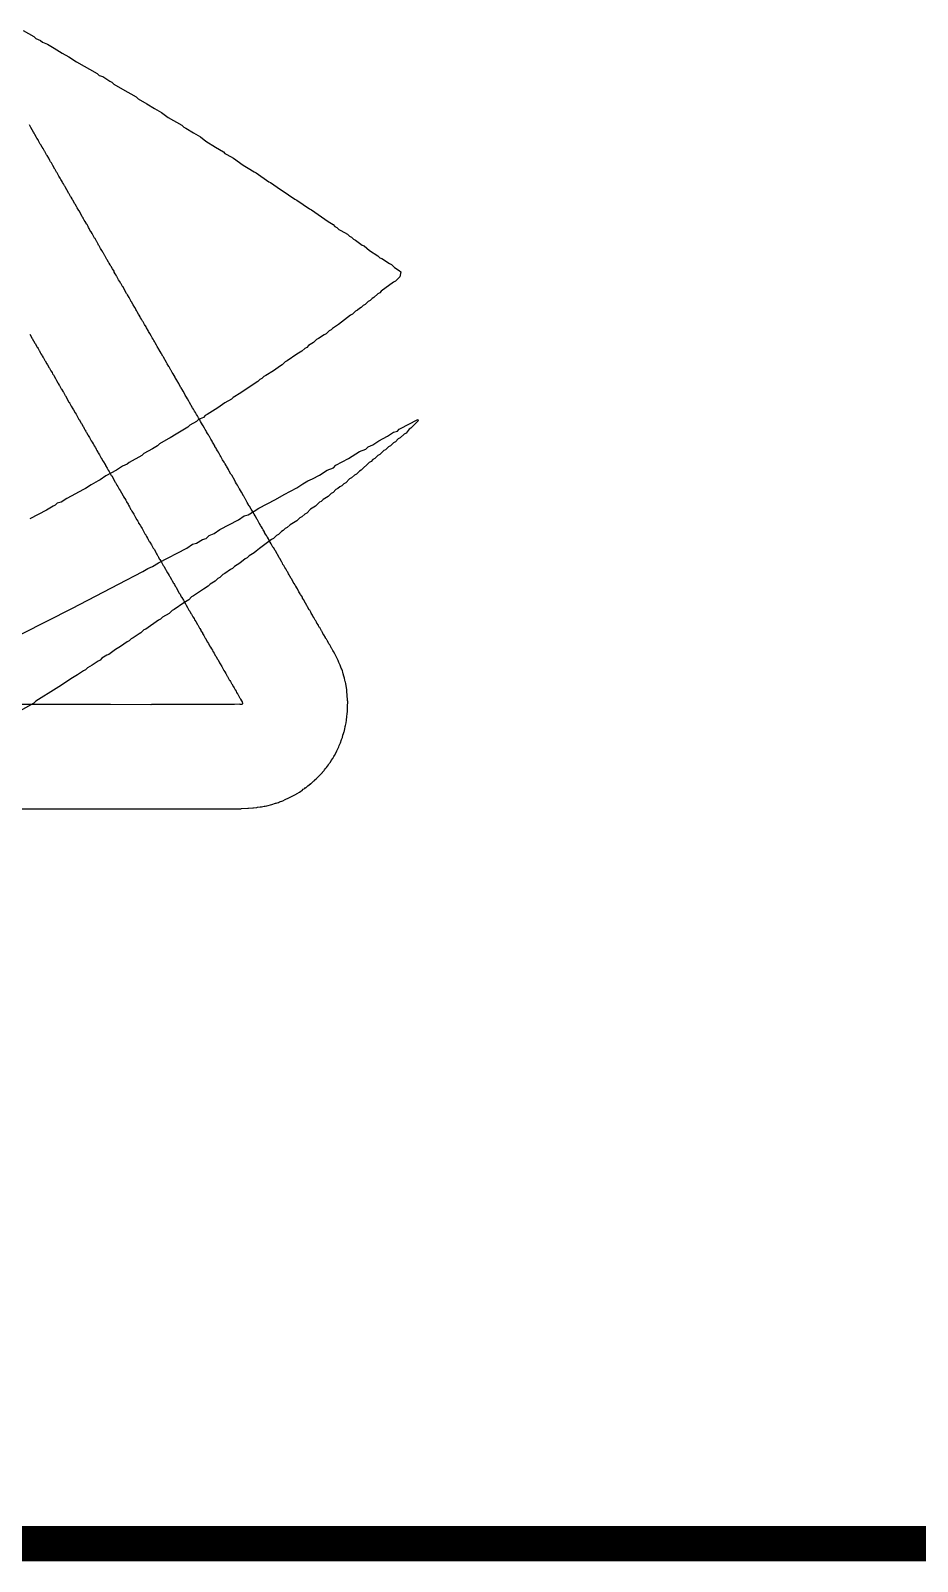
# Model space of a CAD drawing. Header units: inches. Extents: x 0 to 276, y 0 to 124.
# Drawn here: x 93.96 to 98.74, y 0.15 to 8.4 of the extents above; entities that cross this region are included whole.
import ezdxf

# ---------------------------------------------------------------- set-up
doc = ezdxf.new("R2010")
doc.units = ezdxf.units.IN
for name, color, linetype in [('Board Outline', 216, 'Continuous'), ('Bottom Overlay', 54, 'Continuous'), ('Top Overlay', 2, 'Continuous')]:
    doc.layers.add(name, color=color, linetype=linetype)

msp = doc.modelspace()

# ---------------------------------------------------------------- linework, layer by layer
at = {"layer": 'Board Outline'}
for points in [[(0.25, 0.25, 0.1905, 0.1905, 0), (109.75, 0.25, 0.1905, 0.1905, 0)], [(0.259, 0.259, 0.127, 0.127, 0), (109.741, 0.259, 0.127, 0.127, 0)]]:
    msp.add_lwpolyline(points, format="xyseb", dxfattribs=at)
at = {"layer": 'Bottom Overlay'}
for p, q in [((93.9647, 7.8772), (93.9568, 7.8919)), ((93.9714, 7.8649), (93.9647, 7.8772)), ((93.9793, 7.8525), (93.9714, 7.8649)), ((93.9816, 7.8469), (93.9793, 7.8525)), ((93.9861, 7.8401), (93.9816, 7.8469)), ((93.995, 7.8233), (93.9861, 7.8401)), ((93.9973, 7.821), (93.995, 7.8233)), ((94.0029, 7.8109), (93.9973, 7.821)), ((94.0052, 7.8053), (94.0029, 7.8109)), ((94.0074, 7.803), (94.0052, 7.8053)), ((94.0153, 7.7884), (94.0074, 7.803)), ((94.0164, 7.7862), (94.0153, 7.7884)), ((94.0187, 7.7839), (94.0164, 7.7862)), ((94.0254, 7.7715), (94.0187, 7.7839)), ((94.0299, 7.7648), (94.0254, 7.7715)), ((94.0378, 7.7502), (94.0299, 7.7648)), ((94.0389, 7.7479), (94.0378, 7.7502)), ((94.0412, 7.7457), (94.0389, 7.7479)), ((94.049, 7.7311), (94.0412, 7.7457)), ((94.0501, 7.7288), (94.049, 7.7311)), ((94.0524, 7.7266), (94.0501, 7.7288)), ((94.0603, 7.7119), (94.0524, 7.7266)), ((94.067, 7.6996), (94.0603, 7.7119)), ((94.0698, 7.6934), (94.067, 7.6996)), ((94.0749, 7.6872), (94.0698, 7.6934)), ((94.0828, 7.6726), (94.0749, 7.6872)), ((94.0929, 7.6535), (94.0828, 7.6726)), ((94.0951, 7.6512), (94.0929, 7.6535)), ((94.103, 7.6366), (94.0951, 7.6512)), ((94.1052, 7.6343), (94.103, 7.6366)), ((94.1097, 7.6265), (94.1052, 7.6343)), ((94.1131, 7.6186), (94.1097, 7.6265)), ((94.1154, 7.6164), (94.1131, 7.6186)), ((94.1221, 7.604), (94.1154, 7.6164)), ((94.1266, 7.5972), (94.1221, 7.604)), ((94.1322, 7.5871), (94.1266, 7.5972)), ((94.1345, 7.5815), (94.1322, 7.5871)), ((94.1401, 7.5736), (94.1345, 7.5815)), ((94.1457, 7.5635), (94.1401, 7.5736)), ((94.1469, 7.5613), (94.1457, 7.5635)), ((94.1491, 7.559), (94.1469, 7.5613)), ((94.1581, 7.5421), (94.1491, 7.559)), ((94.1682, 7.523), (94.1581, 7.5421)), ((94.1705, 7.5208), (94.1682, 7.523)), ((94.1783, 7.5062), (94.1705, 7.5208)), ((94.1795, 7.5039), (94.1783, 7.5062)), ((94.1817, 7.5017), (94.1795, 7.5039)), ((94.1862, 7.4938), (94.1817, 7.5017)), ((94.1885, 7.4882), (94.1862, 7.4938)), ((94.1907, 7.4859), (94.1885, 7.4882)), ((94.2008, 7.4668), (94.1907, 7.4859)), ((94.2031, 7.4646), (94.2008, 7.4668)), ((94.2098, 7.4522), (94.2031, 7.4646)), ((94.2143, 7.4454), (94.2098, 7.4522)), ((94.2222, 7.4308), (94.2143, 7.4454)), ((94.2233, 7.4286), (94.2222, 7.4308)), ((94.2256, 7.4263), (94.2233, 7.4286)), ((94.2413, 7.3971), (94.2256, 7.4263)), ((94.2458, 7.3903), (94.2413, 7.3971)), ((94.2469, 7.3881), (94.2458, 7.3903)), ((94.2486, 7.3864), (94.2469, 7.3881)), ((94.2514, 7.3791), (94.2486, 7.3864)), ((94.2571, 7.3712), (94.2514, 7.3791)), ((94.2615, 7.3633), (94.2571, 7.3712)), ((94.2638, 7.3577), (94.2615, 7.3633)), ((94.2672, 7.3544), (94.2638, 7.3577)), ((94.2728, 7.3442), (94.2672, 7.3544)), ((94.2739, 7.3397), (94.2728, 7.3442)), ((94.2784, 7.333), (94.2739, 7.3397)), ((94.2863, 7.3184), (94.2784, 7.333)), ((94.2885, 7.3161), (94.2863, 7.3184)), ((94.2942, 7.306), (94.2885, 7.3161)), ((94.2987, 7.2993), (94.2942, 7.306)), ((94.3043, 7.2891), (94.2987, 7.2993)), ((94.3077, 7.2813), (94.3043, 7.2891)), ((94.3099, 7.279), (94.3077, 7.2813)), ((94.3189, 7.2621), (94.3099, 7.279)), ((94.3211, 7.2599), (94.3189, 7.2621)), ((94.3268, 7.2498), (94.3211, 7.2599)), ((94.329, 7.2442), (94.3268, 7.2498)), ((94.3313, 7.2419), (94.329, 7.2442)), ((94.3324, 7.2397), (94.3313, 7.2419)), ((94.3346, 7.2374), (94.3324, 7.2397)), ((94.3397, 7.2267), (94.3346, 7.2374)), ((94.347, 7.216), (94.3397, 7.2267)), ((94.3481, 7.2138), (94.347, 7.216)), ((94.3526, 7.2037), (94.3481, 7.2138)), ((94.3549, 7.2014), (94.3526, 7.2037)), ((94.3628, 7.1868), (94.3549, 7.2014)), ((94.365, 7.1846), (94.3628, 7.1868)), ((94.3706, 7.1744), (94.365, 7.1846)), ((94.374, 7.1666), (94.3706, 7.1744)), ((94.3762, 7.1643), (94.374, 7.1666)), ((94.383, 7.1519), (94.3762, 7.1643)), ((94.3841, 7.1497), (94.383, 7.1519)), ((94.3864, 7.1474), (94.3841, 7.1497)), ((94.392, 7.1373), (94.3864, 7.1474)), ((94.3942, 7.1317), (94.392, 7.1373)), ((94.3965, 7.1295), (94.3942, 7.1317)), ((94.4032, 7.1171), (94.3965, 7.1295)), ((94.4122, 7.1036), (94.4032, 7.1171)), ((94.4134, 7.0991), (94.4122, 7.1036)), ((94.419, 7.0901), (94.4134, 7.0991)), ((94.4235, 7.0822), (94.419, 7.0901)), ((94.4257, 7.0766), (94.4235, 7.0822)), ((94.428, 7.0744), (94.4257, 7.0766)), ((94.437, 7.0575), (94.428, 7.0744)), ((94.4415, 7.0507), (94.437, 7.0575)), ((94.4482, 7.0384), (94.4415, 7.0507)), ((94.4505, 7.0361), (94.4482, 7.0384)), ((94.4583, 7.0215), (94.4505, 7.0361)), ((94.4606, 7.0193), (94.4583, 7.0215)), ((94.4707, 7.0001), (94.4606, 7.0193)), ((94.4797, 6.9833), (94.4707, 7.0001)), ((94.4819, 6.981), (94.4797, 6.9833)), ((94.4831, 6.9788), (94.4819, 6.981)), ((94.4853, 6.9765), (94.4831, 6.9788)), ((94.4932, 6.9619), (94.4853, 6.9765)), ((94.5022, 6.945), (94.4932, 6.9619)), ((94.5033, 6.9428), (94.5022, 6.945)), ((94.5067, 6.9394), (94.5033, 6.9428)), ((94.5157, 6.9226), (94.5067, 6.9394)), ((94.5236, 6.9079), (94.5157, 6.9226)), ((94.5258, 6.9057), (94.5236, 6.9079)), ((94.5303, 6.8978), (94.5258, 6.9057)), ((94.5325, 6.8922), (94.5303, 6.8978)), ((94.537, 6.8854), (94.5325, 6.8922)), ((94.5438, 6.8731), (94.537, 6.8854)), ((94.5483, 6.8663), (94.5438, 6.8731)), ((94.5528, 6.8585), (94.5483, 6.8663)), ((94.555, 6.8528), (94.5528, 6.8585)), ((94.5607, 6.845), (94.555, 6.8528)), ((94.5663, 6.8348), (94.5607, 6.845)), ((93.9591, 6.764), (93.9658, 6.7516)), ((94.5674, 6.8326), (94.5663, 6.8348)), ((94.5691, 6.8309), (94.5674, 6.8326)), ((94.5736, 6.8242), (94.5691, 6.8309)), ((94.5764, 6.8169), (94.5736, 6.8242)), ((94.5854, 6.8034), (94.5764, 6.8169)), ((94.5865, 6.7989), (94.5854, 6.8034)), ((94.5966, 6.7842), (94.5865, 6.7989)), ((94.5978, 6.7797), (94.5966, 6.7842)), ((94.6056, 6.7674), (94.5978, 6.7797)), ((94.6124, 6.755), (94.6056, 6.7674)), ((93.9658, 6.7516), (93.9703, 6.7438)), ((93.9703, 6.7438), (93.9714, 6.7415)), ((93.9714, 6.7415), (93.9793, 6.7291)), ((93.9793, 6.7291), (93.9861, 6.7168)), ((93.9861, 6.7168), (93.9883, 6.7145)), ((93.9883, 6.7145), (93.9984, 6.6954)), ((93.9984, 6.6954), (94.0007, 6.6932)), ((94.0007, 6.6932), (94.0029, 6.6875)), ((94.0029, 6.6875), (94.0085, 6.6774)), ((94.618, 6.7449), (94.6124, 6.755)), ((94.6225, 6.7381), (94.618, 6.7449)), ((94.627, 6.7303), (94.6225, 6.7381)), ((94.6293, 6.7246), (94.627, 6.7303)), ((94.6338, 6.7179), (94.6293, 6.7246)), ((94.6405, 6.7055), (94.6338, 6.7179)), ((94.645, 6.6988), (94.6405, 6.7055)), ((94.6529, 6.6842), (94.645, 6.6988)), ((94.654, 6.6819), (94.6529, 6.6842)), ((94.6562, 6.6797), (94.654, 6.6819)), ((94.6652, 6.6628), (94.6562, 6.6797)), ((94.0085, 6.6774), (94.0108, 6.6752)), ((94.0108, 6.6752), (94.0153, 6.665)), ((94.0153, 6.665), (94.0187, 6.6594)), ((94.0187, 6.6594), (94.0243, 6.6516)), ((94.0243, 6.6516), (94.0254, 6.6471)), ((94.0254, 6.6471), (94.031, 6.6392)), ((94.031, 6.6392), (94.0322, 6.6369)), ((94.0322, 6.6369), (94.04, 6.6223)), ((94.04, 6.6223), (94.0423, 6.6201)), ((94.0423, 6.6201), (94.0501, 6.6055)), ((94.0501, 6.6055), (94.0546, 6.5987)), ((94.0546, 6.5987), (94.0625, 6.5841)), ((94.6664, 6.6606), (94.6652, 6.6628)), ((94.6686, 6.6583), (94.6664, 6.6606)), ((94.6754, 6.6459), (94.6686, 6.6583)), ((94.6765, 6.6437), (94.6754, 6.6459)), ((94.6787, 6.6414), (94.6765, 6.6437)), ((94.6945, 6.6122), (94.6787, 6.6414)), ((94.699, 6.6055), (94.6945, 6.6122)), ((94.7068, 6.5908), (94.699, 6.6055)), ((94.0625, 6.5841), (94.0648, 6.5818)), ((94.0648, 6.5818), (94.0726, 6.5672)), ((94.0726, 6.5672), (94.0783, 6.5582)), ((94.0783, 6.5582), (94.0811, 6.5509)), ((94.0811, 6.5509), (94.0828, 6.5492)), ((94.0828, 6.5492), (94.0839, 6.547)), ((94.0839, 6.547), (94.0861, 6.5447)), ((94.0861, 6.5447), (94.0873, 6.5425)), ((94.0873, 6.5425), (94.0962, 6.5256)), ((94.0962, 6.5256), (94.1019, 6.5155)), ((94.1019, 6.5155), (94.1097, 6.5031)), ((94.7091, 6.5886), (94.7068, 6.5908)), ((94.7136, 6.5807), (94.7091, 6.5886)), ((94.7181, 6.5706), (94.7136, 6.5807)), ((94.7203, 6.5683), (94.7181, 6.5706)), ((94.726, 6.5582), (94.7203, 6.5683)), ((94.7305, 6.5515), (94.726, 6.5582)), ((94.7406, 6.5324), (94.7305, 6.5515)), ((94.7417, 6.5301), (94.7406, 6.5324)), ((94.7439, 6.5279), (94.7417, 6.5301)), ((94.7496, 6.5177), (94.7439, 6.5279)), ((94.7507, 6.5155), (94.7496, 6.5177)), ((94.7529, 6.5132), (94.7507, 6.5155)), ((94.1097, 6.5031), (94.1109, 6.4986)), ((94.1109, 6.4986), (94.1165, 6.4908)), ((94.1165, 6.4908), (94.1187, 6.4885)), ((94.1187, 6.4885), (94.1221, 6.4806)), ((94.1221, 6.4806), (94.1277, 6.4705)), ((94.1277, 6.4705), (94.13, 6.4683)), ((94.13, 6.4683), (94.1379, 6.4536)), ((94.1379, 6.4536), (94.1401, 6.4514)), ((94.1401, 6.4514), (94.1491, 6.4345)), ((94.1491, 6.4345), (94.1513, 6.4323)), ((94.1513, 6.4323), (94.1693, 6.3985)), ((94.7608, 6.4986), (94.7529, 6.5132)), ((94.7709, 6.4795), (94.7608, 6.4986)), ((94.7721, 6.4773), (94.7709, 6.4795)), ((94.7743, 6.475), (94.7721, 6.4773)), ((94.7822, 6.4604), (94.7743, 6.475)), ((94.7833, 6.4581), (94.7822, 6.4604)), ((94.7856, 6.4559), (94.7833, 6.4581)), ((94.7957, 6.4368), (94.7856, 6.4559)), ((94.8024, 6.4244), (94.7957, 6.4368)), ((94.1693, 6.3985), (94.1716, 6.3963)), ((94.1716, 6.3963), (94.1727, 6.394)), ((94.1727, 6.394), (94.1817, 6.3772)), ((94.1817, 6.3772), (94.1896, 6.3626)), ((94.1896, 6.3626), (94.1946, 6.3564)), ((94.1946, 6.3564), (94.2031, 6.3412)), ((94.808, 6.4165), (94.8024, 6.4244)), ((94.8148, 6.4042), (94.808, 6.4165)), ((94.8193, 6.3974), (94.8148, 6.4042)), ((94.835, 6.3682), (94.8193, 6.3974)), ((94.8395, 6.3614), (94.835, 6.3682)), ((94.8463, 6.3491), (94.8395, 6.3614)), ((94.8508, 6.3423), (94.8463, 6.3491)), ((94.2031, 6.3412), (94.2076, 6.3345)), ((94.2076, 6.3345), (94.2143, 6.3221)), ((94.2143, 6.3221), (94.2233, 6.3052)), ((94.2233, 6.3052), (94.2256, 6.303)), ((94.2256, 6.303), (94.2267, 6.3007)), ((94.2267, 6.3007), (94.2346, 6.2861)), ((94.2346, 6.2861), (94.2368, 6.2838)), ((94.2368, 6.2838), (94.2458, 6.267)), ((94.2458, 6.267), (94.2481, 6.2647)), ((94.8564, 6.3322), (94.8508, 6.3423)), ((94.8609, 6.3255), (94.8564, 6.3322)), ((94.8676, 6.3131), (94.8609, 6.3255)), ((94.8721, 6.3063), (94.8676, 6.3131)), ((94.8766, 6.2985), (94.8721, 6.3063)), ((94.8778, 6.294), (94.8766, 6.2985)), ((94.8834, 6.2861), (94.8778, 6.294)), ((94.889, 6.276), (94.8834, 6.2861)), ((94.8924, 6.2704), (94.889, 6.276)), ((94.8991, 6.258), (94.8924, 6.2704)), ((94.2481, 6.2647), (94.2514, 6.2569)), ((94.2514, 6.2569), (94.2559, 6.249)), ((94.2559, 6.249), (94.2582, 6.2467)), ((94.2582, 6.2467), (94.2593, 6.2445)), ((94.2593, 6.2445), (94.2627, 6.2366)), ((94.2627, 6.2366), (94.2638, 6.2344)), ((94.2638, 6.2344), (94.2717, 6.2231)), ((94.2717, 6.2231), (94.2728, 6.2186)), ((94.2728, 6.2186), (94.2801, 6.2079)), ((94.2801, 6.2079), (94.2897, 6.1905)), ((94.2897, 6.1905), (94.2942, 6.1838)), ((94.2942, 6.1838), (94.2998, 6.1737)), ((94.9036, 6.2512), (94.8991, 6.258)), ((94.9081, 6.2434), (94.9036, 6.2512)), ((94.9104, 6.2377), (94.9081, 6.2434)), ((94.916, 6.2299), (94.9104, 6.2377)), ((94.9205, 6.222), (94.916, 6.2299)), ((94.9227, 6.2164), (94.9205, 6.222)), ((94.9256, 6.2136), (94.9227, 6.2164)), ((94.9301, 6.2068), (94.9256, 6.2136)), ((94.9329, 6.1995), (94.9301, 6.2068)), ((94.9407, 6.1883), (94.9329, 6.1995)), ((94.9419, 6.1838), (94.9407, 6.1883)), ((94.9464, 6.177), (94.9419, 6.1838)), ((94.2998, 6.1737), (94.302, 6.1714)), ((94.302, 6.1714), (94.3054, 6.1635)), ((94.3054, 6.1635), (94.3099, 6.1557)), ((94.3099, 6.1557), (94.3121, 6.1534)), ((94.3121, 6.1534), (94.3155, 6.1455)), ((94.3155, 6.1455), (94.32, 6.1377)), ((94.32, 6.1377), (94.3256, 6.1298)), ((94.3256, 6.1298), (94.3268, 6.1253)), ((94.3268, 6.1253), (94.3341, 6.1146)), ((94.3341, 6.1146), (94.3408, 6.1011)), ((94.9542, 6.1624), (94.9464, 6.177)), ((94.9554, 6.1602), (94.9542, 6.1624)), ((94.961, 6.1523), (94.9554, 6.1602)), ((94.9621, 6.15), (94.961, 6.1523)), ((94.9643, 6.1444), (94.9621, 6.15)), ((94.97, 6.1365), (94.9643, 6.1444)), ((94.9745, 6.1287), (94.97, 6.1365)), ((94.9778, 6.1208), (94.9745, 6.1287)), ((94.9801, 6.1186), (94.9778, 6.1208)), ((94.9846, 6.1107), (94.9801, 6.1186)), ((94.9868, 6.1051), (94.9846, 6.1107)), ((94.9913, 6.0983), (94.9868, 6.1051)), ((94.3408, 6.1011), (94.3436, 6.0972)), ((94.3436, 6.0972), (94.3481, 6.0904)), ((94.3481, 6.0904), (94.3504, 6.0848)), ((94.3504, 6.0848), (94.356, 6.0769)), ((94.356, 6.0769), (94.3639, 6.0623)), ((94.3639, 6.0623), (94.3661, 6.0601)), ((94.3661, 6.0601), (94.3672, 6.0578)), ((94.3672, 6.0578), (94.3751, 6.0432)), ((94.3751, 6.0432), (94.3796, 6.0365)), ((94.3796, 6.0365), (94.3807, 6.032)), ((94.3807, 6.032), (94.3852, 6.0241)), ((94.3852, 6.0241), (94.3886, 6.0207)), ((94.3886, 6.0207), (94.3976, 6.0039)), ((94.997, 6.0882), (94.9913, 6.0983)), ((95.0048, 6.0758), (94.997, 6.0882)), ((95.0093, 6.0679), (95.0048, 6.0758)), ((95.0105, 6.0657), (95.0093, 6.0679)), ((95.0161, 6.0578), (95.0105, 6.0657)), ((95.0172, 6.0533), (95.0161, 6.0578)), ((95.0228, 6.0455), (95.0172, 6.0533)), ((95.0284, 6.0353), (95.0228, 6.0455)), ((95.0307, 6.0297), (95.0284, 6.0353)), ((95.0329, 6.0275), (95.0307, 6.0297)), ((95.0419, 6.0106), (95.0329, 6.0275)), ((94.3976, 6.0039), (94.3999, 6.0016)), ((94.3999, 6.0016), (94.4179, 5.9679)), ((94.4179, 5.9679), (94.4201, 5.9656)), ((94.4201, 5.9656), (94.428, 5.951)), ((94.428, 5.951), (94.4325, 5.9443)), ((94.4325, 5.9443), (94.4403, 5.9296)), ((95.0431, 6.0084), (95.0419, 6.0106)), ((95.0464, 6.005), (95.0431, 6.0084)), ((95.0622, 5.9757), (95.0464, 6.005)), ((95.0667, 5.9679), (95.0622, 5.9757)), ((95.0723, 5.9578), (95.0667, 5.9679)), ((95.0768, 5.951), (95.0723, 5.9578)), ((95.0847, 5.9364), (95.0768, 5.951)), ((95.0858, 5.9341), (95.0847, 5.9364)), ((94.4403, 5.9296), (94.4448, 5.9229)), ((94.4448, 5.9229), (94.4516, 5.9105)), ((94.4516, 5.9105), (94.4606, 5.8937)), ((94.4606, 5.8937), (94.4628, 5.8914)), ((94.4628, 5.8914), (94.464, 5.8892)), ((94.464, 5.8892), (94.4696, 5.879)), ((94.4696, 5.879), (94.4752, 5.8712)), ((94.4752, 5.8712), (94.4786, 5.8633)), ((94.4786, 5.8633), (94.4797, 5.861)), ((94.4797, 5.861), (94.4876, 5.8498)), ((95.088, 5.9319), (95.0858, 5.9341)), ((95.0937, 5.9218), (95.088, 5.9319)), ((95.0982, 5.9139), (95.0937, 5.9218)), ((95.1072, 5.897), (95.0982, 5.9139)), ((95.1083, 5.8948), (95.1072, 5.897)), ((95.1105, 5.8925), (95.1083, 5.8948)), ((95.1184, 5.8779), (95.1105, 5.8925)), ((95.1207, 5.8757), (95.1184, 5.8779)), ((95.1296, 5.8588), (95.1207, 5.8757)), ((95.1353, 5.8487), (95.1296, 5.8588)), ((94.4876, 5.8498), (94.4898, 5.8442)), ((94.4898, 5.8442), (94.4954, 5.8341)), ((94.4954, 5.8341), (94.4999, 5.8273)), ((94.4999, 5.8273), (94.5011, 5.8228)), ((94.5011, 5.8228), (94.5033, 5.8206)), ((94.5033, 5.8206), (94.5044, 5.8183)), ((94.5044, 5.8183), (94.5089, 5.8116)), ((94.5089, 5.8116), (94.5146, 5.8014)), ((94.5146, 5.8014), (94.5191, 5.7947)), ((94.5191, 5.7947), (94.528, 5.7778)), ((94.528, 5.7778), (94.5348, 5.7655)), ((95.1386, 5.8408), (95.1353, 5.8487)), ((95.142, 5.8374), (95.1386, 5.8408)), ((95.1499, 5.8228), (95.142, 5.8374)), ((95.1544, 5.8161), (95.1499, 5.8228)), ((95.1589, 5.8082), (95.1544, 5.8161)), ((95.1668, 5.7958), (95.1589, 5.8082)), ((95.1724, 5.7857), (95.1668, 5.7958)), ((95.1825, 5.7666), (95.1724, 5.7857)), ((94.5348, 5.7655), (94.5404, 5.7576)), ((94.5404, 5.7576), (94.5438, 5.7497)), ((94.5438, 5.7497), (94.5449, 5.7475)), ((94.5449, 5.7475), (94.5528, 5.7362)), ((94.5528, 5.7362), (94.5595, 5.7239)), ((94.5595, 5.7239), (94.5629, 5.7182)), ((94.5629, 5.7182), (94.5787, 5.689)), ((94.5787, 5.689), (94.5831, 5.6845)), ((95.1847, 5.7643), (95.1825, 5.7666)), ((95.1926, 5.7497), (95.1847, 5.7643)), ((95.1937, 5.7475), (95.1926, 5.7497)), ((95.1994, 5.7396), (95.1937, 5.7475)), ((95.2016, 5.734), (95.1994, 5.7396)), ((95.2061, 5.7272), (95.2016, 5.734)), ((95.2117, 5.7171), (95.2061, 5.7272)), ((95.2145, 5.7109), (95.2117, 5.7171)), ((95.2219, 5.7002), (95.2145, 5.7109)), ((95.223, 5.6957), (95.2219, 5.7002)), ((95.2286, 5.6879), (95.223, 5.6957)), ((94.5831, 5.6845), (94.5843, 5.6823)), ((94.5843, 5.6823), (94.5876, 5.6744)), ((94.5876, 5.6744), (94.5921, 5.6665)), ((94.5921, 5.6665), (94.5944, 5.6643)), ((94.5944, 5.6643), (94.5966, 5.6586)), ((94.5966, 5.6586), (94.6023, 5.6485)), ((94.6023, 5.6485), (94.6045, 5.6463)), ((94.6045, 5.6463), (94.6056, 5.644)), ((94.6056, 5.644), (94.6135, 5.6294)), ((94.6135, 5.6294), (94.618, 5.6227)), ((94.618, 5.6227), (94.6236, 5.6125)), ((94.6236, 5.6125), (94.6281, 5.6058)), ((95.2331, 5.68), (95.2286, 5.6879)), ((95.2353, 5.6744), (95.2331, 5.68)), ((95.2387, 5.671), (95.2353, 5.6744)), ((95.2432, 5.6631), (95.2387, 5.671)), ((95.2477, 5.653), (95.2432, 5.6631)), ((95.2533, 5.6451), (95.2477, 5.653)), ((95.259, 5.635), (95.2533, 5.6451)), ((95.268, 5.6182), (95.259, 5.635)), ((95.2702, 5.6159), (95.268, 5.6182)), ((95.2792, 5.599), (95.2702, 5.6159)), ((94.6281, 5.6058), (94.6349, 5.5934)), ((94.6349, 5.5934), (94.6382, 5.5878)), ((94.6382, 5.5878), (94.6405, 5.5822)), ((94.6405, 5.5822), (94.6439, 5.5766)), ((94.6439, 5.5766), (94.6472, 5.5732)), ((94.6472, 5.5732), (94.6484, 5.5709)), ((94.6484, 5.5709), (94.6517, 5.5631)), ((94.6517, 5.5631), (94.6562, 5.5552)), ((94.6562, 5.5552), (94.6596, 5.5518)), ((94.6596, 5.5518), (94.6664, 5.5394)), ((94.6664, 5.5394), (94.6776, 5.5181)), ((95.2815, 5.5968), (95.2792, 5.599)), ((95.2882, 5.5844), (95.2815, 5.5968)), ((95.2904, 5.5788), (95.2882, 5.5844)), ((95.2938, 5.5754), (95.2904, 5.5788)), ((95.3017, 5.5608), (95.2938, 5.5754)), ((95.3028, 5.5586), (95.3017, 5.5608)), ((95.3051, 5.5563), (95.3028, 5.5586)), ((95.3141, 5.5394), (95.3051, 5.5563)), ((95.3174, 5.5338), (95.3141, 5.5394)), ((95.3191, 5.5321), (95.3174, 5.5338)), ((95.3219, 5.5248), (95.3191, 5.5321)), ((95.3264, 5.5181), (95.3219, 5.5248)), ((94.6776, 5.5181), (94.6799, 5.5158)), ((94.6799, 5.5158), (94.6889, 5.499)), ((94.6889, 5.499), (94.6933, 5.4922)), ((94.6933, 5.4922), (94.7001, 5.4798)), ((94.7001, 5.4798), (94.7035, 5.4742)), ((94.7035, 5.4742), (94.7091, 5.4641)), ((94.7091, 5.4641), (94.7113, 5.4619)), ((94.7113, 5.4619), (94.7125, 5.4596)), ((94.7125, 5.4596), (94.7215, 5.4427)), ((94.7215, 5.4427), (94.726, 5.436)), ((95.3321, 5.508), (95.3264, 5.5181)), ((95.3366, 5.5012), (95.3321, 5.508)), ((95.3444, 5.4866), (95.3366, 5.5012)), ((95.3455, 5.4843), (95.3444, 5.4866)), ((95.3478, 5.4821), (95.3455, 5.4843)), ((95.3523, 5.4742), (95.3478, 5.4821)), ((95.3545, 5.4686), (95.3523, 5.4742)), ((95.359, 5.4619), (95.3545, 5.4686)), ((95.3658, 5.4495), (95.359, 5.4619)), ((95.368, 5.4472), (95.3658, 5.4495)), ((95.3748, 5.4349), (95.368, 5.4472)), ((94.726, 5.436), (94.7327, 5.4236)), ((94.7327, 5.4236), (94.735, 5.4214)), ((94.735, 5.4214), (94.7372, 5.4158)), ((94.7372, 5.4158), (94.7417, 5.4079)), ((94.7417, 5.4079), (94.7462, 5.4011)), ((94.7462, 5.4011), (94.7619, 5.3719)), ((94.7619, 5.3719), (94.7676, 5.364)), ((94.7676, 5.364), (94.7698, 5.3584)), ((95.3776, 5.4287), (95.3748, 5.4349)), ((95.3827, 5.4225), (95.3776, 5.4287)), ((95.3838, 5.4202), (95.3827, 5.4225)), ((95.3883, 5.4101), (95.3838, 5.4202)), ((95.3905, 5.4079), (95.3883, 5.4101)), ((95.3961, 5.3978), (95.3905, 5.4079)), ((95.3995, 5.3921), (95.3961, 5.3978)), ((95.4074, 5.3775), (95.3995, 5.3921)), ((95.4153, 5.3663), (95.4074, 5.3775)), ((95.4164, 5.3618), (95.4153, 5.3663)), ((95.4265, 5.3472), (95.4164, 5.3618)), ((94.7698, 5.3584), (94.7743, 5.3505)), ((94.7743, 5.3505), (94.7766, 5.3483)), ((94.7766, 5.3483), (94.7777, 5.346)), ((94.7777, 5.346), (94.7856, 5.3314)), ((94.7856, 5.3314), (94.7878, 5.3292)), ((94.7878, 5.3292), (94.7968, 5.3123)), ((94.7968, 5.3123), (94.8013, 5.3056)), ((94.8013, 5.3056), (94.808, 5.2932)), ((94.808, 5.2932), (94.8159, 5.2786)), ((94.8159, 5.2786), (94.821, 5.2724)), ((95.4276, 5.3427), (95.4265, 5.3472)), ((95.4333, 5.3348), (95.4276, 5.3427)), ((95.4434, 5.3157), (95.4333, 5.3348)), ((95.4501, 5.3033), (95.4434, 5.3157)), ((95.4546, 5.2966), (95.4501, 5.3033)), ((95.4636, 5.2797), (95.4546, 5.2966)), ((95.4659, 5.2774), (95.4636, 5.2797)), ((95.4715, 5.2673), (95.4659, 5.2774)), ((94.821, 5.2724), (94.8266, 5.26)), ((94.8266, 5.26), (94.8283, 5.2583)), ((94.8283, 5.2583), (94.8294, 5.2561)), ((94.8294, 5.2561), (94.8373, 5.2415)), ((94.8373, 5.2415), (94.8429, 5.2336)), ((94.8429, 5.2336), (94.8463, 5.2257)), ((94.8463, 5.2257), (94.8474, 5.2235)), ((94.8474, 5.2235), (94.8525, 5.2173)), ((94.8525, 5.2173), (94.8609, 5.201)), ((94.8609, 5.201), (94.8631, 5.1987)), ((94.8631, 5.1987), (94.8721, 5.1819)), ((95.4743, 5.2611), (95.4715, 5.2673)), ((95.4816, 5.2505), (95.4743, 5.2611)), ((95.4827, 5.246), (95.4816, 5.2505)), ((95.4884, 5.2381), (95.4827, 5.246)), ((95.4962, 5.2235), (95.4884, 5.2381)), ((95.4985, 5.2212), (95.4962, 5.2235)), ((95.503, 5.2133), (95.4985, 5.2212)), ((95.5052, 5.2077), (95.503, 5.2133)), ((95.5131, 5.1965), (95.5052, 5.2077)), ((95.5142, 5.1942), (95.5131, 5.1965)), ((95.5176, 5.1864), (95.5142, 5.1942)), ((94.8721, 5.1819), (94.8744, 5.1796)), ((94.8744, 5.1796), (94.8789, 5.1695)), ((94.8789, 5.1695), (94.88, 5.1672)), ((94.88, 5.1672), (94.8879, 5.156)), ((94.8879, 5.156), (94.889, 5.1515)), ((94.889, 5.1515), (94.8963, 5.1408)), ((94.8963, 5.1408), (94.8991, 5.1346)), ((94.8991, 5.1346), (94.9036, 5.1268)), ((94.9036, 5.1268), (94.9059, 5.1245)), ((94.9059, 5.1245), (94.907, 5.1223)), ((94.907, 5.1223), (94.916, 5.1054)), ((95.5198, 5.1841), (95.5176, 5.1864)), ((95.5277, 5.1695), (95.5198, 5.1841)), ((95.5288, 5.1672), (95.5277, 5.1695)), ((95.5311, 5.165), (95.5288, 5.1672)), ((95.5356, 5.1571), (95.5311, 5.165)), ((95.5367, 5.1526), (95.5356, 5.1571)), ((95.5423, 5.1448), (95.5367, 5.1526)), ((95.5502, 5.1301), (95.5423, 5.1448)), ((95.5513, 5.1279), (95.5502, 5.1301)), ((95.5536, 5.1256), (95.5513, 5.1279)), ((95.5547, 5.1234), (95.5536, 5.1256)), ((95.5564, 5.1217), (95.5547, 5.1234)), ((95.5592, 5.1144), (95.5564, 5.1217)), ((95.5614, 5.1121), (95.5592, 5.1144)), ((95.5693, 5.0975), (95.5614, 5.1121)), ((94.916, 5.1054), (94.9205, 5.0986)), ((94.9205, 5.0986), (94.9272, 5.0863)), ((94.9272, 5.0863), (94.9317, 5.0795)), ((94.9317, 5.0795), (94.9374, 5.0694)), ((94.9374, 5.0694), (94.9419, 5.0627)), ((94.9419, 5.0627), (94.9447, 5.0554)), ((94.9447, 5.0554), (94.9464, 5.0537)), ((94.9464, 5.0537), (94.9509, 5.0458)), ((94.9509, 5.0458), (94.9576, 5.0334)), ((94.9576, 5.0334), (94.9598, 5.0312)), ((94.9598, 5.0312), (94.9688, 5.0143)), ((95.5738, 5.0908), (95.5693, 5.0975)), ((95.5794, 5.0807), (95.5738, 5.0908)), ((95.5817, 5.075), (95.5794, 5.0807)), ((95.5839, 5.0728), (95.5817, 5.075)), ((95.5851, 5.0705), (95.5839, 5.0728)), ((95.5867, 5.0688), (95.5851, 5.0705)), ((95.5896, 5.0615), (95.5867, 5.0688)), ((95.5941, 5.0548), (95.5896, 5.0615)), ((95.6008, 5.0424), (95.5941, 5.0548)), ((95.6047, 5.0351), (95.6008, 5.0424)), ((95.6092, 5.0284), (95.6047, 5.0351)), ((94.9688, 5.0143), (94.9711, 5.0121)), ((94.9711, 5.0121), (94.9722, 5.0098)), ((94.9722, 5.0098), (94.9801, 4.9952)), ((94.9801, 4.9952), (94.9846, 4.9884)), ((94.9846, 4.9884), (94.9925, 4.9738)), ((94.9925, 4.9738), (94.9958, 4.9682)), ((94.9958, 4.9682), (95.0037, 4.9536)), ((95.0037, 4.9536), (95.0082, 4.9468)), ((95.612, 5.0211), (95.6092, 5.0284)), ((95.6194, 5.007), (95.612, 5.0211)), ((95.6233, 4.9963), (95.6194, 5.007)), ((95.6306, 4.9823), (95.6233, 4.9963)), ((95.6323, 4.9761), (95.6306, 4.9823)), ((95.6334, 4.9716), (95.6323, 4.9761)), ((95.6357, 4.966), (95.6334, 4.9716)), ((95.6385, 4.9598), (95.6357, 4.966)), ((95.6418, 4.9508), (95.6385, 4.9598)), ((95.6435, 4.9446), (95.6418, 4.9508)), ((95.0082, 4.9468), (95.0138, 4.9367)), ((95.0138, 4.9367), (95.0217, 4.9221)), ((95.0217, 4.9221), (95.0239, 4.9199)), ((95.0239, 4.9199), (95.0329, 4.903)), ((95.0329, 4.903), (95.0363, 4.8996)), ((95.0363, 4.8996), (95.0386, 4.894)), ((95.0386, 4.894), (95.0442, 4.8839)), ((95.0442, 4.8839), (95.0464, 4.8816)), ((95.0464, 4.8816), (95.0554, 4.8648)), ((95.0554, 4.8648), (95.0588, 4.8591)), ((95.6458, 4.9356), (95.6435, 4.9446)), ((95.6497, 4.9227), (95.6458, 4.9356)), ((95.652, 4.917), (95.6497, 4.9227)), ((95.6531, 4.9114), (95.652, 4.917)), ((95.6548, 4.9019), (95.6531, 4.9114)), ((95.657, 4.894), (95.6548, 4.9019)), ((95.6582, 4.8895), (95.657, 4.894)), ((95.6598, 4.8833), (95.6582, 4.8895)), ((95.6655, 4.8496), (95.6598, 4.8833)), ((95.0588, 4.8591), (95.0644, 4.849)), ((95.0644, 4.849), (95.07, 4.8411)), ((95.07, 4.8411), (95.0723, 4.8355)), ((95.0723, 4.8355), (95.0768, 4.8276)), ((95.0768, 4.8276), (95.079, 4.8254)), ((95.079, 4.8254), (95.0835, 4.8153)), ((95.0835, 4.8153), (95.088, 4.8074)), ((95.088, 4.8074), (95.0903, 4.8052)), ((95.0903, 4.8052), (95.0925, 4.7995)), ((95.0925, 4.7995), (95.0982, 4.7894)), ((95.0982, 4.7894), (95.1027, 4.7849)), ((95.1027, 4.7849), (95.1049, 4.7759)), ((95.6666, 4.8361), (95.6655, 4.8496)), ((95.6677, 4.8237), (95.6666, 4.8361)), ((95.6694, 4.7905), (95.6677, 4.8237)), ((95.6705, 4.7872), (95.6694, 4.7905)), ((95.67, 4.7574), (95.6705, 4.7872)), ((94.3937, 4.7697), (91.2249, 4.7697)), ((94.6107, 4.7686), (94.3937, 4.7697)), ((94.6141, 4.7697), (94.6107, 4.7686)), ((94.7653, 4.7692), (94.6141, 4.7697)), ((95.0605, 4.7697), (94.7653, 4.7692)), ((95.0886, 4.7709), (95.0605, 4.7697)), ((95.092, 4.7697), (95.0886, 4.7709)), ((95.1015, 4.7703), (95.092, 4.7697)), ((95.1049, 4.7759), (95.1015, 4.7703)), ((95.6643, 4.6854), (95.6666, 4.7056)), ((95.6666, 4.7056), (95.6677, 4.7191)), ((95.6677, 4.7191), (95.6688, 4.7315)), ((95.6688, 4.7315), (95.67, 4.7574)), ((95.6486, 4.6146), (95.6514, 4.6241)), ((95.6514, 4.6241), (95.6525, 4.6286)), ((95.6525, 4.6286), (95.6553, 4.6415)), ((95.6553, 4.6415), (95.6565, 4.6472)), ((95.6565, 4.6472), (95.6576, 4.6517)), ((95.6576, 4.6517), (95.6587, 4.6573)), ((95.6587, 4.6573), (95.6604, 4.6635)), ((95.6604, 4.6635), (95.6621, 4.6708)), ((95.6621, 4.6708), (95.6643, 4.6854)), ((95.612, 4.5207), (95.6222, 4.542)), ((95.6222, 4.542), (95.625, 4.5493)), ((95.625, 4.5493), (95.6312, 4.5634)), ((95.6312, 4.5634), (95.6373, 4.5808)), ((95.6373, 4.5808), (95.6424, 4.5926)), ((95.6424, 4.5926), (95.6452, 4.6056)), ((95.6452, 4.6056), (95.6486, 4.6146)), ((95.571, 4.4515), (95.5738, 4.4554)), ((95.5738, 4.4554), (95.5761, 4.4577)), ((95.5761, 4.4577), (95.5772, 4.4599)), ((95.5772, 4.4599), (95.5817, 4.4678)), ((95.5817, 4.4678), (95.5896, 4.4791)), ((95.5896, 4.4791), (95.5952, 4.4892)), ((95.5952, 4.4892), (95.5997, 4.4959)), ((95.5997, 4.4959), (95.6064, 4.5083)), ((95.6064, 4.5083), (95.612, 4.5207)), ((95.494, 4.3644), (95.5007, 4.37)), ((95.5007, 4.37), (95.5227, 4.3919)), ((95.5227, 4.3919), (95.5243, 4.3925)), ((95.5243, 4.3925), (95.5255, 4.3947)), ((95.5255, 4.3947), (95.5345, 4.4037)), ((95.5345, 4.4037), (95.5356, 4.406)), ((95.5356, 4.406), (95.5446, 4.415)), ((95.5446, 4.415), (95.5457, 4.4172)), ((95.5457, 4.4172), (95.5513, 4.4251)), ((95.5513, 4.4251), (95.5547, 4.4285)), ((95.5547, 4.4285), (95.5558, 4.4307)), ((95.5558, 4.4307), (95.5665, 4.4448)), ((95.5665, 4.4448), (95.571, 4.4515)), ((95.3922, 4.2862), (95.3956, 4.2896)), ((95.3956, 4.2896), (95.3978, 4.2907)), ((95.3978, 4.2907), (95.4102, 4.2975)), ((95.4102, 4.2975), (95.4181, 4.3031)), ((95.4181, 4.3031), (95.4259, 4.3076)), ((95.4259, 4.3076), (95.4316, 4.3132)), ((95.4316, 4.3132), (95.4394, 4.3177)), ((95.4394, 4.3177), (95.4439, 4.3222)), ((95.4439, 4.3222), (95.4462, 4.3233)), ((95.4462, 4.3233), (95.4563, 4.3312)), ((95.4563, 4.3312), (95.4704, 4.3419)), ((95.4704, 4.3419), (95.4709, 4.3436)), ((95.4709, 4.3436), (95.4732, 4.3447)), ((95.4732, 4.3447), (95.4754, 4.3469)), ((95.4754, 4.3469), (95.4777, 4.3481)), ((95.4777, 4.3481), (95.4878, 4.3582)), ((95.4878, 4.3582), (95.49, 4.3593)), ((95.49, 4.3593), (95.4929, 4.3621)), ((95.4929, 4.3621), (95.494, 4.3644)), ((89.3464, 4.2092), (95.0953, 4.2086)), ((95.0953, 4.2086), (95.0987, 4.2097)), ((95.0987, 4.2097), (95.1325, 4.2109)), ((95.1325, 4.2109), (95.1358, 4.212)), ((95.1358, 4.212), (95.1594, 4.2131)), ((95.1594, 4.2131), (95.1628, 4.2142)), ((95.1628, 4.2142), (95.1808, 4.2154)), ((95.1808, 4.2154), (95.1842, 4.2165)), ((95.1842, 4.2165), (95.1994, 4.2182)), ((95.1994, 4.2182), (95.2061, 4.2193)), ((95.2061, 4.2193), (95.2207, 4.2216)), ((95.2207, 4.2216), (95.2269, 4.2232)), ((95.2269, 4.2232), (95.2342, 4.2249)), ((95.2342, 4.2249), (95.2612, 4.2317)), ((95.2612, 4.2317), (95.2809, 4.2379)), ((95.2809, 4.2379), (95.2854, 4.239)), ((95.2854, 4.239), (95.2916, 4.2407)), ((95.2916, 4.2407), (95.2972, 4.2429)), ((95.2972, 4.2429), (95.3034, 4.2457)), ((95.3034, 4.2457), (95.3208, 4.2519)), ((95.3208, 4.2519), (95.3332, 4.2575)), ((95.3332, 4.2575), (95.3534, 4.2665)), ((95.3534, 4.2665), (95.3574, 4.2682)), ((95.3574, 4.2682), (95.3922, 4.2862))]:
    msp.add_line(p, q, dxfattribs=at)
at = {"layer": 'Top Overlay'}
for p, q in [((93.9222, 8.3996), (93.98, 8.3681)), ((93.98, 8.3681), (93.9904, 8.3576)), ((93.9904, 8.3576), (94.0167, 8.3471)), ((94.0167, 8.3471), (94.0272, 8.3366)), ((94.0272, 8.3366), (94.0534, 8.3261)), ((94.0534, 8.3261), (94.0902, 8.3051)), ((94.0902, 8.3051), (94.1322, 8.2788)), ((94.1322, 8.2788), (94.1689, 8.2578)), ((94.1689, 8.2578), (94.2109, 8.2316)), ((94.2109, 8.2316), (94.3211, 8.1686)), ((94.3211, 8.1686), (94.3316, 8.1581)), ((94.3316, 8.1581), (94.3526, 8.1529)), ((94.3526, 8.1529), (94.3894, 8.1266)), ((94.3894, 8.1266), (94.3999, 8.1214)), ((94.3999, 8.1214), (94.4104, 8.1109)), ((94.4104, 8.1109), (94.4576, 8.0846)), ((94.4576, 8.0846), (94.5311, 8.0426)), ((94.5311, 8.0426), (94.5416, 8.0321)), ((94.5416, 8.0321), (94.5889, 8.0059)), ((94.5889, 8.0059), (94.6308, 7.9796)), ((94.6308, 7.9796), (94.6676, 7.9586)), ((94.6676, 7.9586), (94.7043, 7.9324)), ((94.7043, 7.9324), (94.7778, 7.8904)), ((94.7778, 7.8904), (94.7883, 7.8799)), ((94.7883, 7.8799), (94.7988, 7.8746)), ((94.7988, 7.8746), (94.8408, 7.8484)), ((94.8408, 7.8484), (94.8776, 7.8274)), ((94.8776, 7.8274), (94.9064, 7.8038)), ((94.9064, 7.8038), (94.9589, 7.7723)), ((94.9589, 7.7723), (95.0009, 7.746)), ((95.0009, 7.746), (95.0088, 7.7382)), ((95.0088, 7.7382), (95.0193, 7.7329)), ((95.0193, 7.7329), (95.056, 7.7119)), ((95.056, 7.7119), (95.1085, 7.6752)), ((95.1085, 7.6752), (95.1348, 7.6594)), ((95.1348, 7.6594), (95.1663, 7.6384)), ((95.1663, 7.6384), (95.1768, 7.6332)), ((95.1768, 7.6332), (95.245, 7.5859)), ((95.245, 7.5859), (95.2555, 7.5807)), ((95.2555, 7.5807), (95.308, 7.5439)), ((95.308, 7.5439), (95.3185, 7.5387)), ((95.3185, 7.5387), (95.3867, 7.4915)), ((95.3867, 7.4915), (95.3972, 7.4862)), ((95.3972, 7.4862), (95.4655, 7.439)), ((95.4655, 7.439), (95.476, 7.4337)), ((95.476, 7.4337), (95.5652, 7.3707)), ((95.5652, 7.3707), (95.5914, 7.355)), ((95.5914, 7.355), (95.6019, 7.3445)), ((95.6019, 7.3445), (95.6124, 7.3392)), ((95.6124, 7.3392), (95.6229, 7.3287)), ((95.6229, 7.3287), (95.6334, 7.3235)), ((95.6334, 7.3235), (95.6702, 7.3025)), ((95.6702, 7.3025), (95.6807, 7.292)), ((95.6807, 7.292), (95.6912, 7.2867)), ((95.6912, 7.2867), (95.7017, 7.2762)), ((95.7017, 7.2762), (95.7122, 7.271)), ((95.7122, 7.271), (95.7489, 7.2448)), ((95.7489, 7.2448), (95.7594, 7.2395)), ((95.7594, 7.2395), (95.7883, 7.2159)), ((95.7883, 7.2159), (95.8329, 7.187)), ((95.8329, 7.187), (95.8434, 7.1765)), ((95.8434, 7.1765), (95.8539, 7.1713)), ((95.8539, 7.1713), (95.8959, 7.145)), ((95.8959, 7.145), (95.9064, 7.1398)), ((95.9064, 7.1398), (95.9221, 7.124)), ((95.9221, 7.124), (95.9484, 7.1083)), ((95.9484, 7.1083), (95.9562, 7.1004)), ((95.9562, 7.1004), (95.951, 7.0742)), ((95.9169, 7.0453), (95.8513, 6.9954)), ((95.9274, 7.0505), (95.9169, 7.0453)), ((95.951, 7.0742), (95.9274, 7.0505)), ((95.7804, 6.9403), (95.7647, 6.9246)), ((95.7909, 6.9455), (95.7804, 6.9403)), ((95.8014, 6.956), (95.7909, 6.9455)), ((95.8119, 6.9613), (95.8014, 6.956)), ((95.8329, 6.9823), (95.8119, 6.9613)), ((95.8434, 6.9875), (95.8329, 6.9823)), ((95.8513, 6.9954), (95.8434, 6.9875)), ((95.6859, 6.8668), (95.6203, 6.8169)), ((95.6964, 6.8721), (95.6859, 6.8668)), ((95.7122, 6.8878), (95.6964, 6.8721)), ((95.7227, 6.8931), (95.7122, 6.8878)), ((95.7332, 6.9036), (95.7227, 6.8931)), ((95.7437, 6.9088), (95.7332, 6.9036)), ((95.7542, 6.9193), (95.7437, 6.9088)), ((95.7647, 6.9246), (95.7542, 6.9193)), ((95.5442, 6.7618), (95.5127, 6.7408)), ((95.5547, 6.7671), (95.5442, 6.7618)), ((95.5704, 6.7828), (95.5547, 6.7671)), ((95.5809, 6.7881), (95.5704, 6.7828)), ((95.5888, 6.7959), (95.5809, 6.7881)), ((95.6203, 6.8169), (95.5888, 6.7959)), ((95.4392, 6.6883), (95.4235, 6.6726)), ((95.4497, 6.6936), (95.4392, 6.6883)), ((95.4602, 6.7041), (95.4497, 6.6936)), ((95.4865, 6.7198), (95.4602, 6.7041)), ((95.5022, 6.7356), (95.4865, 6.7198)), ((95.5127, 6.7408), (95.5022, 6.7356)), ((95.3185, 6.5991), (95.308, 6.5939)), ((95.3342, 6.6149), (95.3185, 6.5991)), ((95.3447, 6.6201), (95.3342, 6.6149)), ((95.3972, 6.6568), (95.3447, 6.6201)), ((95.4235, 6.6726), (95.3972, 6.6568)), ((95.1977, 6.5204), (95.1873, 6.5099)), ((95.2082, 6.5256), (95.1977, 6.5204)), ((95.2187, 6.5361), (95.2082, 6.5256)), ((95.2292, 6.5414), (95.2187, 6.5361)), ((95.2712, 6.5676), (95.2292, 6.5414)), ((95.308, 6.5939), (95.2712, 6.5676)), ((95.0954, 6.4495), (95.0534, 6.4233)), ((95.161, 6.4941), (95.0954, 6.4495)), ((95.1873, 6.5099), (95.161, 6.4941)), ((94.972, 6.3681), (94.9143, 6.3314)), ((95.0088, 6.3944), (94.972, 6.3681)), ((95.0455, 6.4154), (95.0088, 6.3944)), ((95.0534, 6.4233), (95.0455, 6.4154)), ((94.8198, 6.2737), (94.8093, 6.2632)), ((94.8566, 6.2947), (94.8198, 6.2737)), ((94.8671, 6.3052), (94.8566, 6.2947)), ((94.8933, 6.3157), (94.8671, 6.3052)), ((94.9038, 6.3261), (94.8933, 6.3157)), ((94.9143, 6.3314), (94.9038, 6.3261)), ((95.9589, 6.2579), (95.9956, 6.2789)), ((95.9956, 6.2789), (96.0481, 6.3052)), ((96.0507, 6.2973), (96.0114, 6.2579)), ((96.0481, 6.3052), (96.0507, 6.2973)), ((94.7043, 6.2002), (94.6571, 6.1739)), ((94.7148, 6.2054), (94.7043, 6.2002)), ((94.7463, 6.2264), (94.7148, 6.2054)), ((94.7831, 6.2474), (94.7463, 6.2264)), ((94.8093, 6.2632), (94.7831, 6.2474)), ((95.8067, 6.1687), (95.8381, 6.1897)), ((95.8381, 6.1897), (95.8854, 6.2159)), ((95.8854, 6.2159), (95.9169, 6.2369)), ((95.9169, 6.2369), (95.9379, 6.2422)), ((95.9274, 6.1844), (95.9169, 6.1792)), ((95.9431, 6.2002), (95.9274, 6.1844)), ((95.9379, 6.2422), (95.9484, 6.2527)), ((95.9536, 6.2054), (95.9431, 6.2002)), ((95.9484, 6.2527), (95.9589, 6.2579)), ((95.9746, 6.2264), (95.9536, 6.2054)), ((95.9851, 6.2317), (95.9746, 6.2264)), ((96.0009, 6.2527), (95.9851, 6.2317)), ((96.0114, 6.2579), (96.0009, 6.2527)), ((94.5626, 6.1109), (94.4944, 6.0742)), ((94.5731, 6.1214), (94.5626, 6.1109)), ((94.6203, 6.1477), (94.5731, 6.1214)), ((94.6466, 6.1634), (94.6203, 6.1477)), ((94.6571, 6.1739), (94.6466, 6.1634)), ((95.6754, 6.0952), (95.7332, 6.1319)), ((95.7332, 6.1319), (95.7673, 6.1451)), ((95.7673, 6.1451), (95.7804, 6.1582)), ((95.7804, 6.1582), (95.8067, 6.1687)), ((95.8329, 6.1109), (95.8171, 6.0952)), ((95.8434, 6.1162), (95.8329, 6.1109)), ((95.8644, 6.1372), (95.8434, 6.1162)), ((95.8749, 6.1424), (95.8644, 6.1372)), ((95.8906, 6.1582), (95.8749, 6.1424)), ((95.9011, 6.1634), (95.8906, 6.1582)), ((95.9169, 6.1792), (95.9011, 6.1634)), ((94.4261, 6.0322), (94.3684, 6.0007)), ((94.4576, 6.0532), (94.4261, 6.0322)), ((94.4839, 6.0637), (94.4576, 6.0532)), ((94.4944, 6.0742), (94.4839, 6.0637)), ((95.5179, 6.006), (95.5599, 6.0322)), ((95.5599, 6.0322), (95.5941, 6.0453)), ((95.5941, 6.0453), (95.6072, 6.0584)), ((95.6072, 6.0584), (95.6754, 6.0952)), ((95.7332, 6.027), (95.7174, 6.0112)), ((95.7437, 6.0322), (95.7332, 6.027)), ((95.7857, 6.0742), (95.7437, 6.0322)), ((95.7962, 6.0794), (95.7857, 6.0742)), ((95.8066, 6.0899), (95.7962, 6.0794)), ((95.8171, 6.0952), (95.8066, 6.0899)), ((94.2896, 5.9535), (94.2582, 5.9325)), ((94.3264, 5.9745), (94.2896, 5.9535)), ((94.3369, 5.9797), (94.3264, 5.9745)), ((94.3684, 6.0007), (94.3369, 5.9797)), ((95.329, 5.901), (95.3972, 5.9377)), ((95.3972, 5.9377), (95.4287, 5.9587)), ((95.4287, 5.9587), (95.455, 5.9745)), ((95.455, 5.9745), (95.4812, 5.985)), ((95.4812, 5.985), (95.5179, 6.006)), ((95.6282, 5.943), (95.6177, 5.9325)), ((95.6387, 5.9482), (95.6282, 5.943)), ((95.6492, 5.9587), (95.6387, 5.9482)), ((95.6597, 5.964), (95.6492, 5.9587)), ((95.6807, 5.985), (95.6597, 5.964)), ((95.6912, 5.9902), (95.6807, 5.985)), ((95.7069, 6.006), (95.6912, 5.9902)), ((95.7174, 6.0112), (95.7069, 6.006)), ((94.1269, 5.859), (94.1059, 5.8537)), ((94.1584, 5.88), (94.1269, 5.859)), ((94.2477, 5.9272), (94.1584, 5.88)), ((94.2582, 5.9325), (94.2477, 5.9272)), ((95.1925, 5.8275), (95.2817, 5.8747)), ((95.2817, 5.8747), (95.329, 5.901)), ((95.5179, 5.859), (95.497, 5.838)), ((95.5284, 5.8642), (95.5179, 5.859)), ((95.5389, 5.8747), (95.5284, 5.8642)), ((95.5652, 5.8905), (95.5389, 5.8747)), ((95.5809, 5.9062), (95.5652, 5.8905)), ((95.5914, 5.9115), (95.5809, 5.9062)), ((95.6072, 5.9272), (95.5914, 5.9115)), ((95.6177, 5.9325), (95.6072, 5.9272)), ((94.0482, 5.817), (93.959, 5.7697)), ((94.0849, 5.838), (94.0482, 5.817)), ((94.0954, 5.8432), (94.0849, 5.838)), ((94.1059, 5.8537), (94.0954, 5.8432)), ((95.0823, 5.7645), (95.1138, 5.7855)), ((95.1138, 5.7855), (95.1348, 5.7907)), ((95.1348, 5.7907), (95.1663, 5.8117)), ((95.1663, 5.8117), (95.1925, 5.8275)), ((95.413, 5.775), (95.3972, 5.7592)), ((95.4235, 5.7802), (95.413, 5.775)), ((95.4392, 5.796), (95.4235, 5.7802)), ((95.4497, 5.8012), (95.4392, 5.796)), ((95.4707, 5.8222), (95.4497, 5.8012)), ((95.497, 5.838), (95.4707, 5.8222)), ((94.9248, 5.6805), (94.951, 5.691)), ((94.951, 5.691), (94.9825, 5.712)), ((94.9825, 5.712), (95.0823, 5.7645)), ((95.3132, 5.7015), (95.2975, 5.6858)), ((95.3237, 5.7068), (95.3132, 5.7015)), ((95.3342, 5.7173), (95.3237, 5.7068)), ((95.3447, 5.7225), (95.3342, 5.7173)), ((95.3605, 5.7382), (95.3447, 5.7225)), ((95.3972, 5.7592), (95.3605, 5.7382)), ((94.6518, 5.5335), (94.8041, 5.6123)), ((94.8041, 5.6123), (94.8356, 5.6333)), ((94.8356, 5.6333), (94.8566, 5.6385)), ((94.8566, 5.6385), (94.888, 5.6595)), ((94.888, 5.6595), (94.9091, 5.6648)), ((94.9091, 5.6648), (94.9248, 5.6805)), ((95.1951, 5.6096), (95.1768, 5.5965)), ((95.2607, 5.6595), (95.1951, 5.6096)), ((95.2712, 5.6648), (95.2607, 5.6595)), ((95.287, 5.6805), (95.2712, 5.6648)), ((95.2975, 5.6858), (95.287, 5.6805)), ((94.6203, 5.5125), (94.6518, 5.5335)), ((95.0901, 5.5309), (95.0613, 5.5125)), ((95.119, 5.5545), (95.0901, 5.5309)), ((95.1295, 5.5598), (95.119, 5.5545)), ((95.14, 5.5703), (95.1295, 5.5598)), ((95.1663, 5.586), (95.14, 5.5703)), ((95.1768, 5.5965), (95.1663, 5.586)), ((94.4366, 5.418), (94.5679, 5.4863)), ((94.5679, 5.4863), (94.5941, 5.502)), ((94.5941, 5.502), (94.6203, 5.5125)), ((94.972, 5.4495), (94.9563, 5.4338)), ((94.9825, 5.4548), (94.972, 5.4495)), ((94.9983, 5.4705), (94.9825, 5.4548)), ((95.0088, 5.4758), (94.9983, 5.4705)), ((95.0403, 5.4968), (95.0088, 5.4758)), ((95.0508, 5.502), (95.0403, 5.4968)), ((95.0613, 5.5125), (95.0508, 5.502)), ((94.1847, 5.2868), (94.3579, 5.3761)), ((94.3579, 5.3761), (94.4366, 5.418)), ((94.8933, 5.3918), (94.8408, 5.3551)), ((94.9195, 5.4076), (94.8933, 5.3918)), ((94.93, 5.418), (94.9195, 5.4076)), ((94.9563, 5.4338), (94.93, 5.418)), ((93.77, 5.0769), (94.1847, 5.2868)), ((94.7358, 5.2816), (94.7253, 5.2763)), ((94.7883, 5.3183), (94.7358, 5.2816)), ((94.8146, 5.3341), (94.7883, 5.3183)), ((94.8303, 5.3498), (94.8146, 5.3341)), ((94.8408, 5.3551), (94.8303, 5.3498)), ((94.6518, 5.2238), (94.5836, 5.1766)), ((94.6623, 5.2291), (94.6518, 5.2238)), ((94.6728, 5.2396), (94.6623, 5.2291)), ((94.7096, 5.2606), (94.6728, 5.2396)), ((94.7253, 5.2763), (94.7096, 5.2606)), ((94.4944, 5.1136), (94.4839, 5.1083)), ((94.5049, 5.1241), (94.4944, 5.1136)), ((94.5154, 5.1293), (94.5049, 5.1241)), ((94.5469, 5.1503), (94.5154, 5.1293)), ((94.5574, 5.1556), (94.5469, 5.1503)), ((94.5731, 5.1713), (94.5574, 5.1556)), ((94.5836, 5.1766), (94.5731, 5.1713)), ((94.3736, 5.0349), (94.3474, 5.0191)), ((94.3841, 5.0401), (94.3736, 5.0349)), ((94.4209, 5.0664), (94.3841, 5.0401)), ((94.4471, 5.0821), (94.4209, 5.0664)), ((94.4839, 5.1083), (94.4471, 5.0821)), ((94.2477, 4.9509), (94.2162, 4.9299)), ((94.2582, 4.9561), (94.2477, 4.9509)), ((94.2687, 4.9666), (94.2582, 4.9561)), ((94.2949, 4.9824), (94.2687, 4.9666)), ((94.3264, 5.0034), (94.2949, 4.9824)), ((94.3369, 5.0086), (94.3264, 5.0034)), ((94.3474, 5.0191), (94.3369, 5.0086)), ((94.1296, 4.8748), (94.0718, 4.838)), ((94.1794, 4.9089), (94.1296, 4.8748)), ((94.2162, 4.9299), (94.1794, 4.9089)), ((93.9904, 4.7882), (93.9799, 4.7777)), ((94.0193, 4.8065), (93.9904, 4.7882)), ((94.0718, 4.838), (94.0193, 4.8065)), ((93.9799, 4.7777), (93.9065, 4.7357))]:
    msp.add_line(p, q, dxfattribs=at)

doc.saveas('drawing.dxf')
